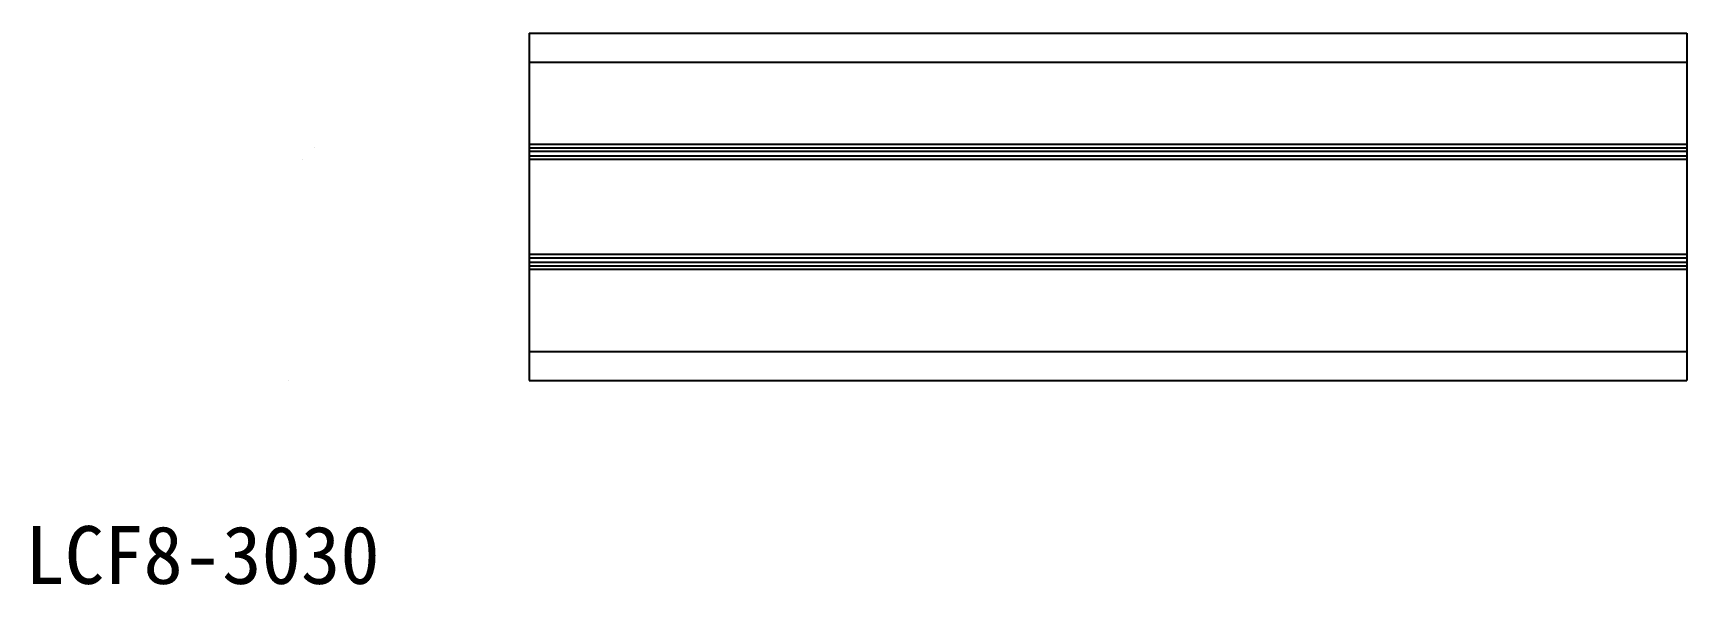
# Model space of a CAD drawing. Header units: millimetres. Extents: x 12 to 155, y -112 to -64.
import ezdxf

# ---------------------------------------------------------------- set-up
doc = ezdxf.new("R2010")
doc.units = ezdxf.units.MM
doc.styles.add('楷体', font='SimSun.ttf')

msp = doc.modelspace()

# ---------------------------------------------------------------- linework, layer by layer
for p, q in [((54.74, -63.9), (154.74, -63.9)), ((54.74, -63.9), (54.74, -93.9)), ((154.74, -63.9), (154.74, -93.9)), ((54.74, -66.4), (154.74, -66.4)), ((36.17, -73.8), (36.17, -73.8)), ((54.74, -73.5), (154.74, -73.5)), ((54.74, -73.8), (154.74, -73.8)), ((54.74, -74.1), (154.74, -74.1)), ((35.17, -74.8), (35.17, -74.8)), ((54.74, -74.5), (154.74, -74.5)), ((54.74, -74.8), (154.74, -74.8)), ((54.74, -83), (154.74, -83)), ((54.74, -83.3), (154.74, -83.3)), ((54.74, -83.7), (154.74, -83.7)), ((54.74, -84), (154.74, -84)), ((54.74, -84.3), (154.74, -84.3)), ((54.74, -91.4), (154.74, -91.4)), ((33.97, -93.9), (33.97, -93.9)), ((54.74, -93.9), (154.74, -93.9))]:
    msp.add_line(p, q)

# ---------------------------------------------------------------- texts
at = {"color": 1, "lineweight": 0, "insert": (11.21, -106.48), "char_height": 5, "width": 69.1022, "attachment_point": 1, "rotation": 360, "style": '楷体'}
msp.add_mtext('{\\fSimSun|b0|i0|c134|p2;\\C256;LCF8-3030}', dxfattribs=at)

doc.saveas('drawing.dxf')
